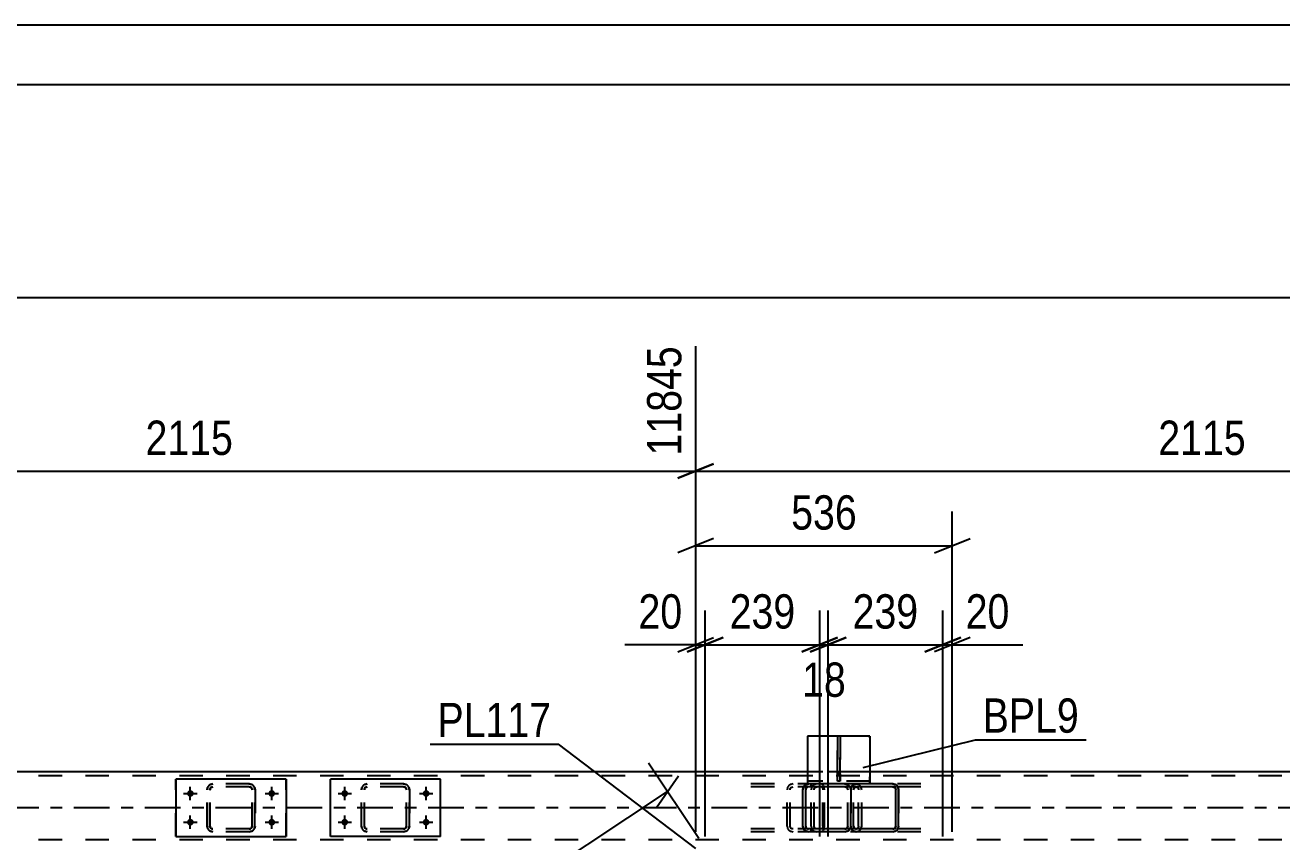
# Model space of a CAD drawing. Header units: millimetres. Extents: x -836 to 353, y -855 to -14.
# Drawn here: x -386.7 to -281.7, y -82.6 to -14.3 of the extents above; entities that cross this region are included whole.
import ezdxf

# ---------------------------------------------------------------- set-up
doc = ezdxf.new("R2010")
doc.units = ezdxf.units.MM
doc.linetypes.add('DXK_LINE_DOT2', pattern=[3.9198, 1.9599, -1.9599])
doc.linetypes.add('DXK_LINE_DOT3', pattern=[5.9187, 2.979, -0.9799, 0.9799, -0.9799])
doc.styles.add('Arial Narrow', font='ARIALN.TTF', dxfattribs={"height": 0.2})

# ---------------------------------------------------------------- blocks, each defined once
blk = doc.blocks.new('Unknown-570393895-1132')
at = {"color": 5, "linetype": 'Continuous'}
for p, q in [((352.62, -14.33), (-836.38, -14.33)), ((347.62, -19.33), (-831.38, -19.33))]:
    blk.add_line(p, q, dxfattribs=at)
blk = doc.blocks.new('Bolt-570393895-11764 - 11761')
at = {"linetype": 'Continuous'}
for points in [[(-372.62, -78.53), (-372.62, -78.59), (-372.64, -78.64), (-372.67, -78.69), (-372.71, -78.74), (-372.76, -78.77), (-372.81, -78.8), (-372.87, -78.81), (-372.93, -78.81), (-372.98, -78.8), (-373.04, -78.77), (-373.08, -78.74), (-373.12, -78.69), (-373.15, -78.64), (-373.17, -78.59), (-373.18, -78.53), (-373.17, -78.47), (-373.15, -78.42), (-373.12, -78.36), (-373.08, -78.32), (-373.04, -78.29), (-372.98, -78.26), (-372.93, -78.25), (-372.87, -78.25), (-372.81, -78.26), (-372.76, -78.29), (-372.71, -78.32), (-372.67, -78.36), (-372.64, -78.42), (-372.62, -78.47)], [(-365.82, -78.53), (-365.82, -78.59), (-365.84, -78.64), (-365.87, -78.69), (-365.91, -78.74), (-365.96, -78.77), (-366.01, -78.8), (-366.07, -78.81), (-366.13, -78.81), (-366.18, -78.8), (-366.24, -78.77), (-366.28, -78.74), (-366.32, -78.69), (-366.35, -78.64), (-366.37, -78.59), (-366.38, -78.53), (-366.37, -78.47), (-366.35, -78.42), (-366.32, -78.36), (-366.28, -78.32), (-366.24, -78.29), (-366.18, -78.26), (-366.13, -78.25), (-366.07, -78.25), (-366.01, -78.26), (-365.96, -78.29), (-365.91, -78.32), (-365.87, -78.36), (-365.84, -78.42), (-365.82, -78.47)], [(-372.62, -80.93), (-372.62, -80.99), (-372.64, -81.04), (-372.67, -81.09), (-372.71, -81.14), (-372.76, -81.17), (-372.81, -81.2), (-372.87, -81.21), (-372.93, -81.21), (-372.98, -81.2), (-373.04, -81.17), (-373.08, -81.14), (-373.12, -81.09), (-373.15, -81.04), (-373.17, -80.99), (-373.18, -80.93), (-373.17, -80.87), (-373.15, -80.82), (-373.12, -80.76), (-373.08, -80.72), (-373.04, -80.69), (-372.98, -80.66), (-372.93, -80.65), (-372.87, -80.65), (-372.81, -80.66), (-372.76, -80.69), (-372.71, -80.72), (-372.67, -80.76), (-372.64, -80.82), (-372.62, -80.87)], [(-365.82, -80.93), (-365.82, -80.99), (-365.84, -81.04), (-365.87, -81.09), (-365.91, -81.14), (-365.96, -81.17), (-366.01, -81.2), (-366.07, -81.21), (-366.13, -81.21), (-366.18, -81.2), (-366.24, -81.17), (-366.28, -81.14), (-366.32, -81.09), (-366.35, -81.04), (-366.37, -80.99), (-366.38, -80.93), (-366.37, -80.87), (-366.35, -80.82), (-366.32, -80.76), (-366.28, -80.72), (-366.24, -80.69), (-366.18, -80.66), (-366.13, -80.65), (-366.07, -80.65), (-366.01, -80.66), (-365.96, -80.69), (-365.91, -80.72), (-365.87, -80.76), (-365.84, -80.82), (-365.82, -80.87)]]:
    blk.add_hatch(color=1, dxfattribs=at).paths.add_polyline_path(points)
at = {"color": 1, "linetype": 'Continuous'}
for p, q in [((-373.46, -78.53), (-372.34, -78.53)), ((-372.9, -79.09), (-372.9, -77.97)), ((-366.66, -78.53), (-365.54, -78.53)), ((-366.1, -79.09), (-366.1, -77.97)), ((-372.9, -81.49), (-372.9, -80.37)), ((-366.1, -81.49), (-366.1, -80.37)), ((-373.46, -80.93), (-372.34, -80.93)), ((-366.66, -80.93), (-365.54, -80.93))]:
    blk.add_line(p, q, dxfattribs=at)
blk = doc.blocks.new('Part-570393895-11765 - 11761')
at = {"color": 2, "linetype": 'Continuous'}
for p, q in [((-364.9, -77.33), (-374.1, -77.33)), ((-374.1, -77.33), (-374.1, -82.13)), ((-364.9, -77.33), (-364.9, -77.33)), ((-364.9, -77.33), (-364.9, -82.13)), ((-374.1, -82.13), (-364.9, -82.13)), ((-364.9, -82.13), (-364.9, -82.13))]:
    blk.add_line(p, q, dxfattribs=at)
at = {"color": 7, "linetype": 'DXK_LINE_DOT2'}
for p, q in [((-374.1, -82.13), (-374.1, -77.33)), ((-364.9, -82.13), (-364.9, -77.33)), ((-364.9, -77.33), (-364.9, -77.33)), ((-364.9, -82.13), (-364.9, -82.13))]:
    blk.add_line(p, q, dxfattribs=at)
blk = doc.blocks.new('Bolt-570393895-11768 - 11761')
at = {"linetype": 'Continuous'}
for points in [[(-360, -78.25, -1), (-360, -78.81, -1)], [(-353.2, -78.25, -1), (-353.2, -78.81, -1)], [(-360, -80.65, -1), (-360, -81.21, -1)], [(-353.2, -80.65, -1), (-353.2, -81.21, -1)]]:
    blk.add_hatch(color=1, dxfattribs=at).paths.add_polyline_path(points)
at = {"color": 1, "linetype": 'Continuous'}
for p, q in [((-360.56, -78.53), (-359.44, -78.53)), ((-360, -79.09), (-360, -77.97)), ((-353.76, -78.53), (-352.64, -78.53)), ((-353.2, -79.09), (-353.2, -77.97)), ((-360, -81.49), (-360, -80.37)), ((-353.2, -81.49), (-353.2, -80.37)), ((-360.56, -80.93), (-359.44, -80.93)), ((-353.76, -80.93), (-352.64, -80.93))]:
    blk.add_line(p, q, dxfattribs=at)
blk = doc.blocks.new('Part-570393895-11824 - 11761')
at = {"color": 2, "linetype": 'Continuous'}
for p, q in [((-316.13, -73.73), (-321.33, -73.73)), ((-321.33, -73.73), (-321.33, -77.73)), ((-316.13, -73.73), (-316.13, -77.73)), ((-316.13, -77.49), (-316.13, -77.49)), ((-316.13, -77.51), (-316.13, -77.49)), ((-316.13, -77.55), (-316.13, -77.51)), ((-316.13, -77.63), (-316.13, -77.55)), ((-316.13, -77.71), (-316.13, -77.63)), ((-321.25, -77.73), (-321.33, -77.73)), ((-316.13, -77.73), (-318.21, -77.73)), ((-316.13, -77.73), (-316.13, -77.71))]:
    blk.add_line(p, q, dxfattribs=at)
at = {"color": 7, "linetype": 'DXK_LINE_DOT2'}
for p, q in [((-321.33, -73.73), (-321.33, -73.75)), ((-321.33, -73.75), (-321.33, -73.79)), ((-321.33, -73.79), (-321.33, -73.87)), ((-321.33, -73.87), (-321.33, -77.15)), ((-316.13, -73.75), (-316.13, -73.73)), ((-316.13, -73.79), (-316.13, -73.75)), ((-316.13, -73.87), (-316.13, -73.79)), ((-316.13, -73.87), (-316.13, -77.15)), ((-321.33, -77.15), (-321.33, -77.28)), ((-321.33, -77.28), (-321.33, -77.39)), ((-321.33, -77.39), (-321.33, -77.46)), ((-321.33, -77.46), (-321.33, -77.49)), ((-316.13, -77.49), (-321.33, -77.49)), ((-321.33, -77.49), (-321.33, -77.51)), ((-321.33, -77.51), (-321.33, -77.55)), ((-321.33, -77.55), (-321.33, -77.63)), ((-321.33, -77.63), (-321.33, -77.71)), ((-316.13, -77.28), (-316.13, -77.15)), ((-316.13, -77.39), (-316.13, -77.28)), ((-316.13, -77.46), (-316.13, -77.39)), ((-316.13, -77.49), (-316.13, -77.46)), ((-321.33, -77.73), (-321.33, -77.71)), ((-318.21, -77.73), (-321.25, -77.73)), ((-316.13, -77.73), (-316.13, -77.73)), ((-316.13, -77.73), (-316.13, -77.73))]:
    blk.add_line(p, q, dxfattribs=at)
blk = doc.blocks.new('Part-570393895-11831 - 11761')
at = {"color": 7, "linetype": 'DXK_LINE_DOT2'}
for p, q in [((-358.6, -78.21), (-358.57, -78.03)), ((-358.57, -78.03), (-358.6, -78.21)), ((-358.6, -81.25), (-358.6, -78.21)), ((-358.6, -78.21), (-358.6, -78.21)), ((-358.6, -81.25), (-358.6, -78.21)), ((-358.36, -78.21), (-358.34, -78.12)), ((-358.34, -78.12), (-358.36, -78.21)), ((-358.36, -81.25), (-358.36, -78.21)), ((-358.36, -78.21), (-358.36, -78.21)), ((-358.36, -81.25), (-358.36, -78.21)), ((-358.34, -78.12), (-358.29, -78.04)), ((-358.29, -78.04), (-358.34, -78.12)), ((-358.31, -77.77), (-358.12, -77.73)), ((-358.12, -77.73), (-358.31, -77.77)), ((-358.29, -78.04), (-358.21, -77.99)), ((-358.21, -77.99), (-358.29, -78.04)), ((-358.21, -77.99), (-358.12, -77.97)), ((-358.12, -77.97), (-358.21, -77.99)), ((-355.08, -77.73), (-358.12, -77.73)), ((-355.08, -77.97), (-358.12, -77.97)), ((-355.08, -77.73), (-354.9, -77.77)), ((-354.9, -77.77), (-355.08, -77.73)), ((-355.08, -77.97), (-354.99, -77.99)), ((-354.99, -77.99), (-355.08, -77.97)), ((-354.99, -77.99), (-354.91, -78.04)), ((-354.91, -78.04), (-354.99, -77.99)), ((-354.91, -78.04), (-354.86, -78.12)), ((-354.86, -78.12), (-354.91, -78.04)), ((-354.86, -78.12), (-354.84, -78.21)), ((-354.84, -78.21), (-354.86, -78.12)), ((-354.84, -81.25), (-354.84, -78.21)), ((-354.84, -78.21), (-354.84, -78.21)), ((-354.84, -81.25), (-354.84, -78.21)), ((-354.64, -78.03), (-354.6, -78.21)), ((-354.6, -78.21), (-354.64, -78.03)), ((-354.6, -81.25), (-354.6, -78.21)), ((-354.6, -78.21), (-354.6, -78.21)), ((-354.6, -78.21), (-354.6, -81.25)), ((-358.6, -81.25), (-358.6, -81.25)), ((-358.57, -81.43), (-358.6, -81.25)), ((-358.6, -81.25), (-358.57, -81.43)), ((-358.36, -81.25), (-358.36, -81.25)), ((-358.34, -81.34), (-358.36, -81.25)), ((-358.36, -81.25), (-358.34, -81.34)), ((-358.29, -81.42), (-358.34, -81.34)), ((-358.34, -81.34), (-358.29, -81.42)), ((-358.12, -81.73), (-358.31, -81.69)), ((-358.31, -81.69), (-358.12, -81.73)), ((-358.21, -81.47), (-358.29, -81.42)), ((-358.29, -81.42), (-358.21, -81.47)), ((-358.12, -81.49), (-358.21, -81.47)), ((-358.21, -81.47), (-358.12, -81.49)), ((-355.08, -81.49), (-358.12, -81.49)), ((-355.08, -81.73), (-358.12, -81.73)), ((-354.99, -81.47), (-355.08, -81.49)), ((-355.08, -81.49), (-354.99, -81.47)), ((-354.9, -81.69), (-355.08, -81.73)), ((-355.08, -81.73), (-354.9, -81.69)), ((-354.91, -81.42), (-354.99, -81.47)), ((-354.99, -81.47), (-354.91, -81.42)), ((-354.86, -81.34), (-354.91, -81.42)), ((-354.91, -81.42), (-354.86, -81.34)), ((-354.84, -81.25), (-354.86, -81.34)), ((-354.86, -81.34), (-354.84, -81.25)), ((-354.84, -81.25), (-354.84, -81.25)), ((-354.6, -81.25), (-354.64, -81.43)), ((-354.64, -81.43), (-354.6, -81.25)), ((-354.6, -81.25), (-354.6, -81.25))]:
    blk.add_line(p, q, dxfattribs=at)
at = {"color": 7, "linetype": 'DXK_LINE_DOT3'}
blk.add_line((-356.6, -79.73), (-356.6, -79.73), dxfattribs=at)
at = {"color": 7, "linetype": 'DXK_LINE_DOT2'}
for centre, start, end in [((-358.12, -78.21), 112.5, 157.5), ((-358.12, -78.21), 112.5, 157.5), ((-355.08, -78.21), 22.5, 67.5), ((-355.08, -78.21), 22.5, 67.5), ((-358.12, -81.25), 202.5, 247.5), ((-358.12, -81.25), 202.5, 247.5), ((-355.08, -81.25), 292.5, 337.5), ((-355.08, -81.25), 292.5, 337.5)]:
    blk.add_arc(centre, 0.48, start, end, dxfattribs=at)
blk = doc.blocks.new('Part-570393895-11860 - 11761')
at = {"color": 2, "linetype": 'Continuous'}
for p, q in [((-352, -77.33), (-361.2, -77.33)), ((-361.2, -82.13), (-361.2, -77.33)), ((-352, -82.13), (-352, -77.33)), ((-352, -82.13), (-361.2, -82.13))]:
    blk.add_line(p, q, dxfattribs=at)
blk = doc.blocks.new('Part-570393895-11865 - 11761')
at = {"color": 7, "linetype": 'DXK_LINE_DOT2'}
for p, q in [((-371.46, -78.03), (-371.5, -78.21)), ((-371.5, -81.25), (-371.5, -78.21)), ((-371.5, -78.21), (-371.49, -78.21)), ((-371.49, -78.21), (-371.46, -78.03)), ((-371.49, -81.25), (-371.49, -78.21)), ((-371.26, -78.21), (-371.24, -78.12)), ((-371.26, -81.25), (-371.26, -78.21)), ((-371.26, -78.21), (-371.25, -78.21)), ((-371.24, -78.12), (-371.25, -78.21)), ((-371.25, -81.25), (-371.25, -78.21)), ((-371.24, -78.12), (-371.19, -78.04)), ((-371.18, -78.04), (-371.24, -78.12)), ((-371.2, -77.77), (-371.01, -77.73)), ((-371.02, -77.73), (-371.2, -77.77)), ((-371.19, -78.04), (-371.11, -77.99)), ((-371.11, -77.99), (-371.18, -78.04)), ((-371.11, -77.99), (-371.02, -77.97)), ((-371.01, -77.97), (-371.11, -77.99)), ((-371.11, -77.99), (-371.11, -77.99)), ((-367.97, -77.73), (-371.02, -77.73)), ((-367.97, -77.97), (-371.02, -77.97)), ((-367.79, -77.77), (-367.98, -77.73)), ((-367.98, -77.97), (-367.88, -77.99)), ((-367.97, -77.73), (-367.79, -77.77)), ((-367.88, -77.99), (-367.97, -77.97)), ((-367.88, -77.99), (-367.81, -78.04)), ((-367.81, -78.04), (-367.88, -77.99)), ((-367.81, -78.04), (-367.75, -78.12)), ((-367.75, -78.12), (-367.81, -78.04)), ((-367.79, -77.77), (-367.79, -77.77)), ((-367.75, -78.12), (-367.74, -78.21)), ((-367.73, -78.21), (-367.75, -78.12)), ((-367.74, -81.25), (-367.74, -78.21)), ((-367.74, -78.21), (-367.73, -78.21)), ((-367.73, -81.25), (-367.73, -78.21)), ((-367.53, -78.03), (-367.49, -78.21)), ((-367.5, -78.21), (-367.53, -78.03)), ((-367.5, -81.25), (-367.5, -78.21)), ((-367.5, -78.21), (-367.49, -78.21)), ((-367.49, -78.21), (-367.49, -81.25)), ((-371.5, -81.25), (-371.49, -81.25)), ((-371.5, -81.25), (-371.46, -81.43)), ((-371.46, -81.43), (-371.49, -81.25)), ((-371.26, -81.25), (-371.25, -81.25)), ((-371.24, -81.34), (-371.26, -81.25)), ((-371.25, -81.25), (-371.24, -81.34)), ((-371.19, -81.42), (-371.24, -81.34)), ((-371.24, -81.34), (-371.18, -81.42)), ((-371.01, -81.73), (-371.2, -81.69)), ((-371.2, -81.69), (-371.02, -81.73)), ((-371.11, -81.47), (-371.19, -81.42)), ((-371.18, -81.42), (-371.11, -81.47)), ((-371.11, -81.47), (-371.11, -81.47)), ((-371.02, -81.49), (-371.11, -81.47)), ((-371.11, -81.47), (-371.01, -81.49)), ((-367.97, -81.49), (-371.02, -81.49)), ((-367.97, -81.73), (-371.02, -81.73)), ((-367.88, -81.47), (-367.98, -81.49)), ((-367.98, -81.73), (-367.79, -81.69)), ((-367.97, -81.49), (-367.88, -81.47)), ((-367.79, -81.69), (-367.97, -81.73)), ((-367.81, -81.42), (-367.88, -81.47)), ((-367.88, -81.47), (-367.81, -81.42)), ((-367.75, -81.34), (-367.81, -81.42)), ((-367.81, -81.42), (-367.75, -81.34)), ((-367.79, -81.69), (-367.79, -81.69)), ((-367.74, -81.25), (-367.75, -81.34)), ((-367.75, -81.34), (-367.73, -81.25)), ((-367.74, -81.25), (-367.73, -81.25)), ((-367.49, -81.25), (-367.53, -81.43)), ((-367.53, -81.43), (-367.5, -81.25)), ((-367.5, -81.25), (-367.49, -81.25))]:
    blk.add_line(p, q, dxfattribs=at)
at = {"color": 7, "linetype": 'DXK_LINE_DOT3'}
blk.add_line((-369.5, -79.73), (-369.49, -79.73), dxfattribs=at)
at = {"color": 7, "linetype": 'DXK_LINE_DOT2'}
for centre, start, end in [((-371.01, -78.21), 112.5, 157.5), ((-371.02, -78.21), 112.5, 157.5), ((-367.97, -78.21), 22.5, 67.5), ((-367.98, -78.21), 22.5, 67.5), ((-371.01, -81.25), 202.5, 247.5), ((-371.02, -81.25), 202.5, 247.5), ((-367.97, -81.25), 292.5, 337.5), ((-367.98, -81.25), 292.5, 337.5)]:
    blk.add_arc(centre, 0.48, start, end, dxfattribs=at)
blk = doc.blocks.new('Part-570393895-11868 - 11761')
at = {"color": 2, "linetype": 'Continuous'}
for p, q in [((-321.69, -78.03), (-321.73, -78.21)), ((-321.73, -81.25), (-321.73, -78.21)), ((-321.49, -78.21), (-321.49, -78.2)), ((-321.49, -81.25), (-321.49, -78.21)), ((-321.49, -78.21), (-321.49, -78.21)), ((-321.25, -77.73), (-321.43, -77.77)), ((-321.25, -77.97), (-321.26, -77.97)), ((-318.21, -77.73), (-321.25, -77.73)), ((-318.21, -77.97), (-321.25, -77.97)), ((-318.02, -77.77), (-318.21, -77.73)), ((-318.21, -77.97), (-318.2, -77.97)), ((-321.73, -81.25), (-321.69, -81.43)), ((-321.49, -81.25), (-321.49, -81.25)), ((-321.49, -81.25), (-321.49, -81.25)), ((-321.43, -81.69), (-321.25, -81.73)), ((-318.21, -81.73), (-321.25, -81.73)), ((-318.21, -81.73), (-318.02, -81.69))]:
    blk.add_line(p, q, dxfattribs=at)
at = {"color": 7, "linetype": 'DXK_LINE_DOT2'}
for p, q in [((-321.73, -78.21), (-321.69, -78.03)), ((-321.73, -78.21), (-321.73, -78.21)), ((-321.73, -81.25), (-321.73, -78.21)), ((-321.49, -78.2), (-321.47, -78.12)), ((-321.47, -78.12), (-321.49, -78.21)), ((-321.49, -78.21), (-321.49, -78.21)), ((-321.49, -81.25), (-321.49, -78.21)), ((-321.47, -78.12), (-321.42, -78.04)), ((-321.42, -78.04), (-321.47, -78.12)), ((-321.43, -77.77), (-321.25, -77.73)), ((-321.42, -78.04), (-321.34, -77.99)), ((-321.34, -77.99), (-321.42, -78.04)), ((-321.26, -77.97), (-321.34, -77.99)), ((-321.25, -77.97), (-321.34, -77.99)), ((-318.21, -77.73), (-318.21, -77.73)), ((-318.21, -77.73), (-318.21, -77.73)), ((-318.21, -77.73), (-318.02, -77.77)), ((-318.21, -77.97), (-318.21, -77.97)), ((-318.21, -77.97), (-318.21, -77.97)), ((-318.11, -77.99), (-318.21, -77.97)), ((-318.2, -77.97), (-318.12, -77.99)), ((-318.12, -77.99), (-318.04, -78.04)), ((-318.04, -78.04), (-318.11, -77.99)), ((-318.04, -78.04), (-317.99, -78.12)), ((-317.98, -78.12), (-318.04, -78.04)), ((-317.99, -78.12), (-317.97, -78.21)), ((-317.97, -78.21), (-317.98, -78.12)), ((-317.97, -81.25), (-317.97, -78.21)), ((-317.97, -78.21), (-317.97, -78.21)), ((-317.97, -81.25), (-317.97, -78.21)), ((-317.76, -78.03), (-317.73, -78.21)), ((-317.73, -78.21), (-317.76, -78.03)), ((-317.73, -81.25), (-317.73, -78.21)), ((-317.73, -78.21), (-317.73, -78.21)), ((-317.73, -78.21), (-317.73, -81.25)), ((-317.73, -78.21), (-317.73, -78.21)), ((-321.73, -81.25), (-321.73, -81.25)), ((-321.69, -81.43), (-321.73, -81.25)), ((-321.49, -81.25), (-321.49, -81.25)), ((-321.47, -81.34), (-321.49, -81.25)), ((-321.49, -81.25), (-321.47, -81.34)), ((-321.42, -81.42), (-321.47, -81.34)), ((-321.47, -81.34), (-321.42, -81.42)), ((-321.25, -81.73), (-321.43, -81.69)), ((-321.34, -81.47), (-321.42, -81.42)), ((-321.42, -81.42), (-321.34, -81.47)), ((-321.25, -81.49), (-321.34, -81.47)), ((-321.34, -81.47), (-321.25, -81.49)), ((-318.21, -81.49), (-321.25, -81.49)), ((-318.12, -81.47), (-318.21, -81.49)), ((-318.21, -81.49), (-318.11, -81.47)), ((-318.02, -81.69), (-318.21, -81.73)), ((-318.21, -81.73), (-318.21, -81.73)), ((-318.21, -81.73), (-318.21, -81.73)), ((-318.04, -81.42), (-318.12, -81.47)), ((-318.11, -81.47), (-318.04, -81.42)), ((-317.99, -81.34), (-318.04, -81.42)), ((-318.04, -81.42), (-317.98, -81.34)), ((-317.97, -81.25), (-317.99, -81.34)), ((-317.98, -81.34), (-317.97, -81.25)), ((-317.97, -81.25), (-317.97, -81.25)), ((-317.73, -81.25), (-317.76, -81.43)), ((-317.76, -81.43), (-317.73, -81.25)), ((-317.73, -81.25), (-317.73, -81.25)), ((-317.73, -81.25), (-317.73, -81.25))]:
    blk.add_line(p, q, dxfattribs=at)
at = {"color": 7, "linetype": 'DXK_LINE_DOT3'}
blk.add_line((-319.73, -79.73), (-319.73, -79.73), dxfattribs=at)
at = {"color": 2, "linetype": 'Continuous'}
for centre, start, end in [((-321.25, -78.21), 112.5, 157.5), ((-318.21, -78.21), 30.3733, 67.5), ((-321.25, -81.25), 202.5, 247.5), ((-318.21, -81.25), 292.5, 329.1755)]:
    blk.add_arc(centre, 0.48, start, end, dxfattribs=at)
at = {"color": 7, "linetype": 'DXK_LINE_DOT2'}
for centre, start, end in [((-321.25, -78.21), 112.5, 157.5), ((-318.21, -78.21), 22.5, 67.5), ((-318.21, -78.21), 22.5, 30.3733), ((-321.25, -81.25), 202.5, 247.5), ((-318.21, -81.25), 292.5, 337.5), ((-318.21, -81.25), 329.1755, 337.5)]:
    blk.add_arc(centre, 0.48, start, end, dxfattribs=at)
blk = doc.blocks.new('Part-570393895-11888 - 11761')
at = {"color": 7, "linetype": 'DXK_LINE_DOT2'}
for p, q in [((-317.73, -78.21), (-317.69, -78.03)), ((-317.69, -78.03), (-317.73, -78.21)), ((-317.73, -81.25), (-317.73, -78.21)), ((-317.73, -78.21), (-317.73, -78.21)), ((-317.73, -81.25), (-317.73, -78.21)), ((-317.49, -78.21), (-317.47, -78.12)), ((-317.47, -78.12), (-317.49, -78.21)), ((-317.49, -81.25), (-317.49, -78.21)), ((-317.49, -78.21), (-317.49, -78.21)), ((-317.49, -81.25), (-317.49, -78.21)), ((-317.47, -78.12), (-317.42, -78.04)), ((-317.42, -78.04), (-317.47, -78.12)), ((-317.43, -77.77), (-317.25, -77.73)), ((-317.42, -78.04), (-317.34, -77.99)), ((-317.34, -77.99), (-317.42, -78.04)), ((-317.34, -77.99), (-317.25, -77.97)), ((-317.25, -77.97), (-317.34, -77.99)), ((-314.21, -77.97), (-317.25, -77.97)), ((-314.21, -77.73), (-314.02, -77.77)), ((-314.21, -77.97), (-314.12, -77.99)), ((-314.12, -77.99), (-314.21, -77.97)), ((-314.12, -77.99), (-314.04, -78.04)), ((-314.04, -78.04), (-314.12, -77.99)), ((-314.04, -78.04), (-313.99, -78.12)), ((-313.99, -78.12), (-314.04, -78.04)), ((-313.99, -78.12), (-313.97, -78.21)), ((-313.97, -78.21), (-313.99, -78.12)), ((-313.97, -81.25), (-313.97, -78.21)), ((-313.97, -78.21), (-313.97, -78.21)), ((-313.97, -81.25), (-313.97, -78.21)), ((-313.76, -78.03), (-313.73, -78.21)), ((-313.73, -78.21), (-313.73, -81.25)), ((-317.73, -81.25), (-317.73, -81.25)), ((-317.69, -81.43), (-317.73, -81.25)), ((-317.73, -81.25), (-317.69, -81.43)), ((-317.49, -81.25), (-317.49, -81.25)), ((-317.47, -81.34), (-317.49, -81.25)), ((-317.49, -81.25), (-317.47, -81.34)), ((-317.42, -81.42), (-317.47, -81.34)), ((-317.47, -81.34), (-317.42, -81.42)), ((-317.25, -81.73), (-317.43, -81.69)), ((-317.34, -81.47), (-317.42, -81.42)), ((-317.42, -81.42), (-317.34, -81.47)), ((-317.25, -81.49), (-317.34, -81.47)), ((-317.34, -81.47), (-317.25, -81.49)), ((-314.21, -81.49), (-317.25, -81.49)), ((-314.12, -81.47), (-314.21, -81.49)), ((-314.21, -81.49), (-314.12, -81.47)), ((-314.02, -81.69), (-314.21, -81.73)), ((-314.04, -81.42), (-314.12, -81.47)), ((-314.12, -81.47), (-314.04, -81.42)), ((-313.99, -81.34), (-314.04, -81.42)), ((-314.04, -81.42), (-313.99, -81.34)), ((-313.97, -81.25), (-313.99, -81.34)), ((-313.99, -81.34), (-313.97, -81.25)), ((-313.97, -81.25), (-313.97, -81.25)), ((-313.73, -81.25), (-313.76, -81.43))]:
    blk.add_line(p, q, dxfattribs=at)
at = {"color": 2, "linetype": 'Continuous'}
for p, q in [((-317.25, -77.73), (-317.43, -77.77)), ((-314.21, -77.73), (-317.25, -77.73)), ((-314.02, -77.77), (-314.21, -77.73)), ((-313.73, -78.21), (-313.76, -78.03)), ((-313.73, -81.25), (-313.73, -78.21)), ((-313.73, -78.21), (-313.73, -78.21)), ((-317.43, -81.69), (-317.25, -81.73)), ((-314.21, -81.73), (-317.25, -81.73)), ((-314.21, -81.73), (-314.02, -81.69)), ((-313.76, -81.43), (-313.73, -81.25)), ((-313.73, -81.25), (-313.73, -81.25))]:
    blk.add_line(p, q, dxfattribs=at)
at = {"color": 7, "linetype": 'DXK_LINE_DOT3'}
blk.add_line((-315.73, -79.73), (-315.73, -79.73), dxfattribs=at)
at = {"color": 7, "linetype": 'DXK_LINE_DOT2'}
for centre, start, end in [((-317.25, -78.21), 112.5, 157.5), ((-317.25, -78.21), 149.3993, 157.5), ((-314.21, -78.21), 22.5, 67.5), ((-317.25, -81.25), 202.5, 247.5), ((-317.25, -81.25), 202.5, 210.597), ((-314.21, -81.25), 292.5, 337.5)]:
    blk.add_arc(centre, 0.48, start, end, dxfattribs=at)
at = {"color": 2, "linetype": 'Continuous'}
for centre, start, end in [((-317.25, -78.21), 112.5, 149.3993), ((-314.21, -78.21), 22.5, 67.5), ((-317.25, -81.25), 210.597, 247.5), ((-314.21, -81.25), 292.5, 337.5)]:
    blk.add_arc(centre, 0.48, start, end, dxfattribs=at)
blk = doc.blocks.new('Part-570393895-12035 - 11761')
at = {"color": 7, "linetype": 'DXK_LINE_DOT2'}
for p, q in [((-89.63, -77.05), (-804.47, -77.05)), ((-90.23, -76.73), (-321.33, -76.73)), ((-316.13, -76.73), (-321.33, -76.73)), ((-89.63, -82.41), (-804.47, -82.41))]:
    blk.add_line(p, q, dxfattribs=at)
at = {"color": 2, "linetype": 'Continuous'}
for p, q in [((-321.33, -76.73), (-671.48, -76.73)), ((-118.28, -76.73), (-316.13, -76.73))]:
    blk.add_line(p, q, dxfattribs=at)
at = {"color": 7, "linetype": 'DXK_LINE_DOT3'}
blk.add_line((-89.63, -79.73), (-804.47, -79.73), dxfattribs=at)
blk = doc.blocks.new('Part-570393895-12045 - 11761')
at = {"color": 7, "linetype": 'DXK_LINE_DOT2'}
for p, q in [((-318.6, -73.73), (-318.84, -73.73)), ((-318.84, -73.73), (-318.84, -77.49)), ((-318.84, -76.89), (-318.84, -73.73)), ((-318.6, -77.49), (-318.6, -73.73)), ((-318.6, -73.73), (-318.6, -76.89)), ((-318.6, -76.89), (-318.84, -76.89)), ((-318.84, -77.49), (-318.84, -76.89)), ((-318.6, -77.49), (-318.84, -77.49)), ((-318.6, -76.89), (-318.6, -77.49)), ((-318.6, -77.49), (-318.6, -77.49))]:
    blk.add_line(p, q, dxfattribs=at)
blk = doc.blocks.new('Part-570393895-12053 - 11761')
at = {"color": 7, "linetype": 'DXK_LINE_DOT2'}
for p, q in [((-320.18, -77.73), (-327.76, -77.73)), ((-320.18, -77.97), (-327.76, -77.97)), ((-323.01, -78.03), (-323.05, -78.21)), ((-323.05, -81.25), (-323.05, -78.21)), ((-322.8, -78.21), (-322.78, -78.12)), ((-322.8, -81.25), (-322.8, -78.21)), ((-322.78, -78.12), (-322.73, -78.04)), ((-322.55, -77.73), (-322.74, -77.77)), ((-322.73, -78.04), (-322.64, -77.99)), ((-322.64, -77.99), (-322.55, -77.97)), ((-321.04, -77.97), (-321.04, -77.73)), ((-320.08, -77.77), (-320.18, -77.73)), ((-320.18, -77.97), (-320.13, -77.99)), ((-320.13, -77.99), (-320.08, -78.04)), ((-319.99, -77.87), (-320.08, -77.77)), ((-320.08, -78.04), (-320.06, -78.12)), ((-320.06, -78.12), (-320.05, -78.21)), ((-320.05, -81.25), (-320.05, -78.21)), ((-319.94, -78.03), (-319.99, -77.87)), ((-319.92, -78.21), (-319.94, -78.03)), ((-319.92, -81.25), (-319.92, -78.21)), ((-320.18, -81.49), (-327.76, -81.49)), ((-320.18, -81.73), (-327.76, -81.73)), ((-323.05, -81.25), (-323.01, -81.43)), ((-322.78, -81.34), (-322.8, -81.25)), ((-322.73, -81.42), (-322.78, -81.34)), ((-322.74, -81.69), (-322.55, -81.73)), ((-322.64, -81.47), (-322.73, -81.42)), ((-322.55, -81.49), (-322.64, -81.47)), ((-321.04, -81.73), (-321.04, -81.49)), ((-320.13, -81.47), (-320.18, -81.49)), ((-320.18, -81.73), (-320.08, -81.69)), ((-320.08, -81.42), (-320.13, -81.47)), ((-320.06, -81.34), (-320.08, -81.42)), ((-320.08, -81.69), (-319.99, -81.59)), ((-320.05, -81.25), (-320.06, -81.34)), ((-319.99, -81.59), (-319.94, -81.43)), ((-319.94, -81.43), (-319.92, -81.25))]:
    blk.add_line(p, q, dxfattribs=at)
for centre, start, end in [((-322.56, -78.23), 111.0603, 156.0072), ((-322.56, -81.23), 203.9928, 248.9397)]:
    blk.add_arc(centre, 0.493, start, end, dxfattribs=at)
blk = doc.blocks.new('Part-570393895-12172 - 11761')
at = {"color": 2, "linetype": 'Continuous'}
for p, q in [((-313.97, -77.97), (-321.49, -77.97)), ((-321.49, -81.49), (-321.49, -77.97)), ((-313.97, -81.49), (-313.97, -77.97)), ((-313.97, -81.49), (-321.49, -81.49))]:
    blk.add_line(p, q, dxfattribs=at)
blk = doc.blocks.new('Part-570393895-12248 - 11761')
at = {"color": 7, "linetype": 'DXK_LINE_DOT2'}
for p, q in [((-321.01, -78.03), (-321.04, -78.21)), ((-321.04, -81.25), (-321.04, -78.21)), ((-320.79, -78.21), (-320.77, -78.12)), ((-320.79, -81.25), (-320.79, -78.21)), ((-320.77, -78.12), (-320.72, -78.04)), ((-320.54, -77.73), (-320.73, -77.77)), ((-320.72, -78.04), (-320.63, -77.99)), ((-320.63, -77.99), (-320.54, -77.97)), ((-311.86, -77.73), (-320.54, -77.73)), ((-311.86, -77.97), (-320.54, -77.97)), ((-317.13, -77.77), (-317.32, -77.73)), ((-317.32, -77.97), (-317.22, -77.99)), ((-317.22, -77.99), (-317.14, -78.04)), ((-317.14, -78.04), (-317.09, -78.12)), ((-317.09, -78.12), (-317.07, -78.21)), ((-317.07, -81.25), (-317.07, -78.21)), ((-316.81, -78.21), (-316.85, -78.03)), ((-316.81, -81.25), (-316.81, -78.21)), ((-321.04, -81.25), (-321.01, -81.43)), ((-320.77, -81.34), (-320.79, -81.25)), ((-320.72, -81.42), (-320.77, -81.34)), ((-320.73, -81.69), (-320.54, -81.73)), ((-320.63, -81.47), (-320.72, -81.42)), ((-320.54, -81.49), (-320.63, -81.47)), ((-311.86, -81.49), (-320.54, -81.49)), ((-311.86, -81.73), (-320.54, -81.73)), ((-317.22, -81.47), (-317.32, -81.49)), ((-317.32, -81.73), (-317.13, -81.69)), ((-317.14, -81.42), (-317.22, -81.47)), ((-317.09, -81.34), (-317.14, -81.42)), ((-317.07, -81.25), (-317.09, -81.34)), ((-316.85, -81.43), (-316.81, -81.25))]:
    blk.add_line(p, q, dxfattribs=at)
for centre, start, end in [((-320.55, -78.23), 110.9282, 155.8647), ((-317.3, -78.23), 24.1353, 69.0718), ((-320.55, -81.23), 204.1353, 249.0718), ((-317.3, -81.23), 290.9282, 335.8647)]:
    blk.add_arc(centre, 0.495, start, end, dxfattribs=at)
blk = doc.blocks.new('StraightDimension-570393895-13455 - 11761')
at = {"color": 7, "linetype": 'Continuous'}
for p, q in [((-245.83, -82.3), (-250.13, -75.79)), ((-249.48, -79.5), (-247.64, -76.84)), ((-280.94, -99.6), (-248.56, -78.17)), ((-278.21, -103.73), (-282.52, -97.22)), ((-280.02, -98.27), (-281.86, -100.93))]:
    blk.add_line(p, q, dxfattribs=at)
at = {"color": 0}
blk.add_wipeout([(-262.38, -86.41), (-264.7, -82.91), (-270.27, -86.6), (-267.95, -90.1)], dxfattribs=at)
at = {"color": 3, "style": 'Arial Narrow'}
blk.add_text('971', height=2.863, rotation=33.5008, dxfattribs=at).set_placement((-267.78, -89.27))
blk = doc.blocks.new('StraightDimension-570393895-23701 - 11761')
at = {"color": 7, "linetype": 'Continuous'}
for p, q in [((-330.68, -81.73), (-330.68, -63.25)), ((-329.88, -82.13), (-329.88, -63.25)), ((-330.68, -66.1), (-336.59, -66.1)), ((-330.68, -66.1), (-336.59, -66.1)), ((-332.18, -66.7), (-329.18, -65.5)), ((-328.38, -65.5), (-331.38, -66.7)), ((-330.68, -66.1), (-329.88, -66.1))]:
    blk.add_line(p, q, dxfattribs=at)
at = {"color": 0}
blk.add_wipeout([(-331.21, -65.35), (-331.21, -61.15), (-336.06, -61.15), (-336.06, -65.35)], dxfattribs=at)
at = {"color": 3, "style": 'Arial Narrow'}
blk.add_text('20', height=2.863, dxfattribs=at).set_placement((-335.46, -64.75))
blk = doc.blocks.new('StraightDimension-570393895-12875 - 11761')
at = {"color": 7, "linetype": 'Continuous'}
blk.add_line((-805.27, -37.08), (-88.83, -37.08), dxfattribs=at)
blk = doc.blocks.new('StraightDimension-570393895-23699 - 11761')
at = {"color": 7, "linetype": 'Continuous'}
for p, q in [((-320.32, -82.13), (-320.32, -63.7)), ((-319.61, -82.13), (-319.61, -63.7)), ((-321.82, -66.7), (-318.82, -65.5)), ((-318.11, -65.5), (-321.11, -66.7)), ((-320.32, -66.1), (-319.61, -66.1))]:
    blk.add_line(p, q, dxfattribs=at)
at = {"color": 0}
blk.add_wipeout([(-317.53, -71.05), (-317.53, -66.85), (-322.39, -66.85), (-322.39, -71.05)], dxfattribs=at)
at = {"color": 3, "style": 'Arial Narrow'}
blk.add_text('18', height=2.863, dxfattribs=at).set_placement((-321.79, -70.45))
blk = doc.blocks.new('StraightDimension-570393895-23698 - 11761')
at = {"color": 7, "linetype": 'Continuous'}
for p, q in [((-319.61, -82.13), (-319.61, -63.25)), ((-310.04, -82.13), (-310.04, -63.25)), ((-321.11, -66.7), (-318.11, -65.5)), ((-319.61, -66.1), (-310.04, -66.1)), ((-308.54, -65.5), (-311.54, -66.7))]:
    blk.add_line(p, q, dxfattribs=at)
at = {"color": 0}
blk.add_wipeout([(-311.48, -65.35), (-311.48, -61.15), (-318.17, -61.15), (-318.17, -65.35)], dxfattribs=at)
at = {"color": 3, "style": 'Arial Narrow'}
blk.add_text('239', height=2.863, dxfattribs=at).set_placement((-317.57, -64.75))
blk = doc.blocks.new('StraightDimension-570393895-12452 - 11761')
at = {"color": 7, "linetype": 'Continuous'}
for p, q in [((-330.68, -81.73), (-330.68, -54.98)), ((-309.24, -81.73), (-309.24, -54.98)), ((-329.18, -57.23), (-332.18, -58.43)), ((-310.74, -58.43), (-307.74, -57.23)), ((-330.68, -57.83), (-309.24, -57.83))]:
    blk.add_line(p, q, dxfattribs=at)
at = {"color": 0}
blk.add_wipeout([(-316.62, -57.08), (-316.62, -52.88), (-323.3, -52.88), (-323.3, -57.08)], dxfattribs=at)
at = {"color": 3, "style": 'Arial Narrow'}
blk.add_text('536', height=2.863, dxfattribs=at).set_placement((-322.7, -56.48))
blk = doc.blocks.new('StraightDimension-570393895-12606 - 11761')
at = {"color": 7, "linetype": 'Continuous'}
for p, q in [((-330.43, -82.3), (-334.61, -75.99)), ((-333.95, -79.7), (-332.11, -77.04)), ((-365.42, -99.8), (-333.03, -78.37)), ((-362.82, -103.73), (-366.99, -97.43)), ((-364.5, -98.47), (-366.34, -101.13))]:
    blk.add_line(p, q, dxfattribs=at)
at = {"color": 0}
blk.add_wipeout([(-346.85, -86.62), (-349.17, -83.11), (-354.75, -86.8), (-352.43, -90.31)], dxfattribs=at)
at = {"color": 3, "style": 'Arial Narrow'}
blk.add_text('971', height=2.863, rotation=33.5008, dxfattribs=at).set_placement((-352.26, -89.47))
blk = doc.blocks.new('StraightDimension-570393895-23697 - 11761')
at = {"color": 7, "linetype": 'Continuous'}
for p, q in [((-310.04, -82.13), (-310.04, -63.25)), ((-309.24, -81.73), (-309.24, -63.25)), ((-311.54, -66.7), (-308.54, -65.5)), ((-307.74, -65.5), (-310.74, -66.7)), ((-310.04, -66.1), (-309.24, -66.1)), ((-309.24, -66.1), (-303.34, -66.1)), ((-309.24, -66.1), (-303.34, -66.1))]:
    blk.add_line(p, q, dxfattribs=at)
at = {"color": 0}
blk.add_wipeout([(-303.86, -65.35), (-303.86, -61.15), (-308.72, -61.15), (-308.72, -65.35)], dxfattribs=at)
at = {"color": 3, "style": 'Arial Narrow'}
blk.add_text('20', height=2.863, dxfattribs=at).set_placement((-308.12, -64.75))
blk = doc.blocks.new('StraightDimension-570393895-13581 - 11761')
at = {"color": 7, "linetype": 'Continuous'}
for p, q in [((-330.68, -81.73), (-330.68, -41.15)), ((-415.29, -81.73), (-415.29, -42.98)), ((-413.79, -50.99), (-416.79, -52.19)), ((-332.18, -52.19), (-329.18, -50.99)), ((-415.29, -51.59), (-330.68, -51.59))]:
    blk.add_line(p, q, dxfattribs=at)
at = {"color": 0}
blk.add_wipeout([(-368.73, -50.84), (-368.73, -46.64), (-377.24, -46.64), (-377.24, -50.84)], dxfattribs=at)
at = {"color": 3, "style": 'Arial Narrow'}
blk.add_text('2115', height=2.863, dxfattribs=at).set_placement((-376.64, -50.24))
at = {"color": 0, "linetype": 'Continuous'}
blk.add_wipeout([(-331.28, -40.55), (-335.48, -40.55), (-335.48, -50.89), (-331.28, -50.89)], dxfattribs=at)
at = {"color": 3, "linetype": 'Continuous', "style": 'Arial Narrow'}
blk.add_text('11845', height=2.863, rotation=90.0002, dxfattribs=at).set_placement((-331.88, -50.29))
blk = doc.blocks.new('StraightDimension-570393895-13591 - 11761')
at = {"color": 7, "linetype": 'Continuous'}
for p, q in [((-330.68, -81.73), (-330.68, -41.15)), ((-246.07, -81.73), (-246.07, -41.15)), ((-329.18, -50.99), (-332.18, -52.19)), ((-247.57, -52.19), (-244.57, -50.99)), ((-330.68, -51.59), (-246.07, -51.59))]:
    blk.add_line(p, q, dxfattribs=at)
at = {"color": 0}
blk.add_wipeout([(-284.12, -50.84), (-284.12, -46.64), (-292.63, -46.64), (-292.63, -50.84)], dxfattribs=at)
at = {"color": 3, "style": 'Arial Narrow'}
blk.add_text('2115', height=2.863, dxfattribs=at).set_placement((-292.03, -50.24))
at = {"color": 0, "linetype": 'Continuous'}
blk.add_wipeout([(-246.67, -40.55), (-250.87, -40.55), (-250.87, -50.89), (-246.67, -50.89)], dxfattribs=at)
at = {"color": 3, "linetype": 'Continuous', "style": 'Arial Narrow'}
blk.add_text('13960', height=2.863, rotation=90.0002, dxfattribs=at).set_placement((-247.27, -50.29))
blk = doc.blocks.new('StraightDimension-570393895-23700 - 11761')
at = {"color": 7, "linetype": 'Continuous'}
for p, q in [((-329.88, -82.13), (-329.88, -63.25)), ((-320.32, -82.13), (-320.32, -63.25)), ((-331.38, -66.7), (-328.38, -65.5)), ((-329.88, -66.1), (-320.32, -66.1)), ((-318.82, -65.5), (-321.82, -66.7))]:
    blk.add_line(p, q, dxfattribs=at)
at = {"color": 0}
blk.add_wipeout([(-321.76, -65.35), (-321.76, -61.15), (-328.44, -61.15), (-328.44, -65.35)], dxfattribs=at)
at = {"color": 3, "style": 'Arial Narrow'}
blk.add_text('239', height=2.863, dxfattribs=at).set_placement((-327.84, -64.75))
blk = doc.blocks.new('Mark-570393895-11820 - 11761')
at = {"color": 30, "linetype": 'Continuous'}
for p, q in [((-316.7, -76.36), (-307.3, -74.05)), ((-307.3, -74.05), (-298.06, -74.05))]:
    blk.add_line(p, q, dxfattribs=at)
at = {"color": 0}
blk.add_wipeout([(-298.66, -73.45), (-298.66, -70.45), (-306.7, -70.45), (-306.7, -73.45)], dxfattribs=at)
blk.add_wipeout([(-298.66, -73.45), (-298.66, -70.45), (-306.7, -70.45), (-306.7, -73.45)], dxfattribs=at)
at = {"color": 3, "style": 'Arial Narrow'}
blk.add_text('BPL9', height=2.863, dxfattribs=at).set_placement((-306.7, -73.45))
blk = doc.blocks.new('Mark-570393895-12054 - 11761')
at = {"color": 30, "linetype": 'Continuous'}
for p in [(-352.85, -74.42), (-330.68, -83.13)]:
    blk.add_line(p, (-342.14, -74.42), dxfattribs=at)
at = {"color": 0}
blk.add_wipeout([(-342.74, -73.82), (-342.74, -70.82), (-352.25, -70.82), (-352.25, -73.82)], dxfattribs=at)
blk.add_wipeout([(-342.74, -73.82), (-342.74, -70.82), (-352.25, -70.82), (-352.25, -73.82)], dxfattribs=at)
at = {"color": 3, "style": 'Arial Narrow'}
blk.add_text('PL117', height=2.863, dxfattribs=at).set_placement((-352.25, -73.82))

msp = doc.modelspace()

# ---------------------------------------------------------------- block references
for name in ['Unknown-570393895-1132', 'Part-570393895-11824 - 11761', 'Part-570393895-12045 - 11761', 'Part-570393895-12035 - 11761', 'Part-570393895-11765 - 11761', 'Part-570393895-11860 - 11761', 'Bolt-570393895-11764 - 11761', 'Part-570393895-11865 - 11761', 'Bolt-570393895-11768 - 11761', 'Part-570393895-11831 - 11761', 'Part-570393895-12053 - 11761', 'Part-570393895-11868 - 11761', 'Part-570393895-12172 - 11761', 'Part-570393895-12248 - 11761', 'Part-570393895-11888 - 11761']:
    msp.add_blockref(name, (0, 0))

# ---------------------------------------------------------------- next in the draw order: block references
for name in ['StraightDimension-570393895-23701 - 11761', 'StraightDimension-570393895-13455 - 11761']:
    msp.add_blockref(name, (0, 0))

# ---------------------------------------------------------------- next in the draw order: block references
msp.add_blockref('StraightDimension-570393895-12875 - 11761', (0, 0))

# ---------------------------------------------------------------- next in the draw order: block references
msp.add_blockref('StraightDimension-570393895-23699 - 11761', (0, 0))

# ---------------------------------------------------------------- next in the draw order: block references
msp.add_blockref('StraightDimension-570393895-23698 - 11761', (0, 0))

# ---------------------------------------------------------------- next in the draw order: block references
msp.add_blockref('StraightDimension-570393895-12452 - 11761', (0, 0))

# ---------------------------------------------------------------- next in the draw order: block references
for name in ['StraightDimension-570393895-23697 - 11761', 'StraightDimension-570393895-12606 - 11761']:
    msp.add_blockref(name, (0, 0))

# ---------------------------------------------------------------- next in the draw order: block references
msp.add_blockref('StraightDimension-570393895-13581 - 11761', (0, 0))

# ---------------------------------------------------------------- next in the draw order: block references
msp.add_blockref('StraightDimension-570393895-13591 - 11761', (0, 0))

# ---------------------------------------------------------------- next in the draw order: block references
for name in ['StraightDimension-570393895-23700 - 11761', 'Mark-570393895-11820 - 11761']:
    msp.add_blockref(name, (0, 0))

# ---------------------------------------------------------------- next in the draw order: block references
msp.add_blockref('Mark-570393895-12054 - 11761', (0, 0))

doc.saveas('drawing.dxf')
